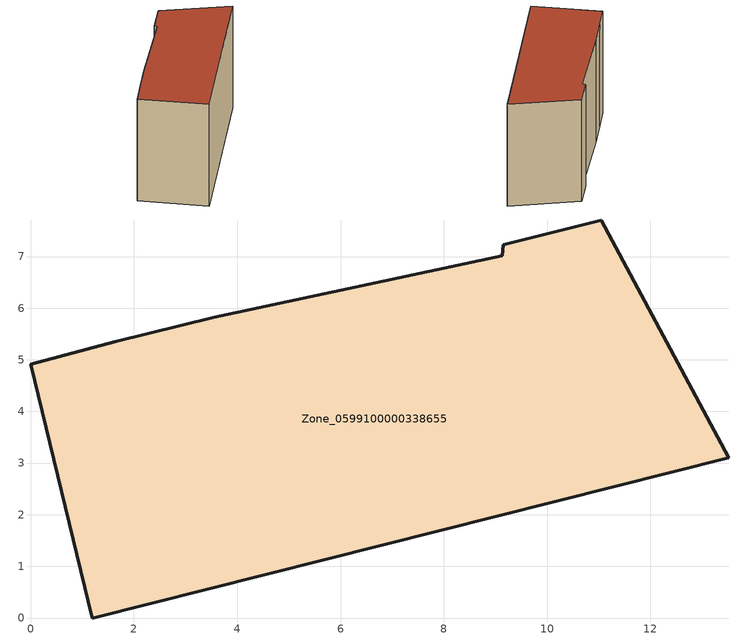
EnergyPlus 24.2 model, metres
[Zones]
Zone_0599100000338655
 floor ground (C_G): 0,4.91 1.63,5.35 3.56,5.83 9.14,7.02 9.15,7.23 11.05,7.71 13.52,3.1 1.19,0 z0
 wall outside (C_F): 13.52,3.1 11.05,7.71 9.15,7.23 9.14,7.02 3.56,5.83 1.63,5.35 0,4.91 1.19,0 13.52,3.1 z0:8.45
 roof outside (C_R): 3.56,5.83 1.63,5.35 0,4.91 1.19,0 13.52,3.1 11.05,7.71 9.15,7.23 9.14,7.02 z8.45
[BUILDING]
Pand.0599100000338655: North Axis=0; Terrain=City; Loads Convergence Tolerance Value=0.04; Temperature Convergence Tolerance Value=0.4; Solar Distribution=FullExterior; Maximum Number of Warmup Days=25; Minimum Number of Warmup Days=1
[Site:Location]
Rotterdam.The.Hague.AP_ZH_NLD Design_Conditions: Latitude=51.96; Longitude=4.45; Time Zone=1; Elevation=-4.5
[SITE:GROUNDTEMPERATURE:BUILDINGSURFACE]
18, 18, 18, 18, 18, 18, 18, 18, 18, 18, 18, 18
[MATERIAL] Thermal Absorptance=0.9; Solar Absorptance=0.7; Visible Absorptance=0.7
Name | Roughness | Thickness | Conductivity | Density | Specific Heat
G.TC.1992-2005 | MediumSmooth | 0.15 | 0.06 | 540 | 1210
F.TC.1992-2005 | Rough | 0.3 | 0.12 | 1920 | 840
R.TC.1992-2005 | MediumRough | 0.2 | 0.08 | 1500 | 1000
[CONSTRUCTION]
C_G: G.TC.1992-2005
C_F: F.TC.1992-2005
C_R: R.TC.1992-2005
[ZONE]
Zone_0599100000338655: Type=1; Multiplier=1; Ceiling Height=Autocalculate; Volume=Autocalculate; Floor Area=autocalculate; Part of Total Floor Area=Yes
[ZONEINFILTRATION:DESIGNFLOWRATE]
Infil_Zone_0599100000338655: Zone or ZoneList or Space or SpaceList=Zone_0599100000338655; Schedule=AlwaysOn; Design Flow Rate Calculation Method=Flow/Area; Flow Rate per Floor Area=0.0015; Constant Term Coefficient=1; Temperature Term Coefficient=0; Velocity Term Coefficient=0; Velocity Squared Term Coefficient=0
[HVACTEMPLATE:ZONE:IDEALLOADSAIRSYSTEM]
Zone_0599100000338655: Maximum Heating Supply Air Temperature=50; Minimum Cooling Supply Air Temperature=13; Maximum Heating Supply Air Humidity Ratio=0.0156; Minimum Cooling Supply Air Humidity Ratio=0.0077; Heating Limit=NoLimit; Cooling Limit=NoLimit; Dehumidification Control Type=ConstantSensibleHeatRatio; Cooling Sensible Heat Ratio=0.7; Dehumidification Setpoint=60; Humidification Control Type=None; Humidification Setpoint=30; Outdoor Air Method=None; Outdoor Air Flow Rate per Person=0.00944; Outdoor Air Flow Rate per Zone Floor Area=0; Outdoor Air Flow Rate per Zone=0; Demand Controlled Ventilation Type=None; Outdoor Air Economizer Type=NoEconomizer; Heat Recovery Type=None; Sensible Heat Recovery Effectiveness=0.7; Latent Heat Recovery Effectiveness=0.65
[ZONECONTROL:THERMOSTAT]
ThermostatControl_Zone_0599100000338655: Zone or ZoneList=Zone_0599100000338655; Control Type Schedule=DualSetpointControlType; Control 1=Thermostat_Zone_0599100000338655; Temperature Difference Between Cutout And Setpoint=0
[THERMOSTATSETPOINT:DUALSETPOINT]
Thermostat_Zone_0599100000338655: Heating Setpoint Temperature Schedule=HeatingSetpoint_Zone_0599100000338655; Cooling Setpoint Temperature Schedule=CoolingSetpoint_Zone_0599100000338655
[SCHEDULE:COMPACT]
HeatingSetpoint_Zone_0599100000338655: Through: 12/31, For: AllDays, Until: 24:00, 21
CoolingSetpoint_Zone_0599100000338655: Through: 12/31, For: AllDays, Until: 24:00, 24
DualSetpointControlType: Through: 12/31, For: AllDays, Until: 24:00, 4
AlwaysOn: Through: 12/31, For: AllDays, Until: 24:00, 1
